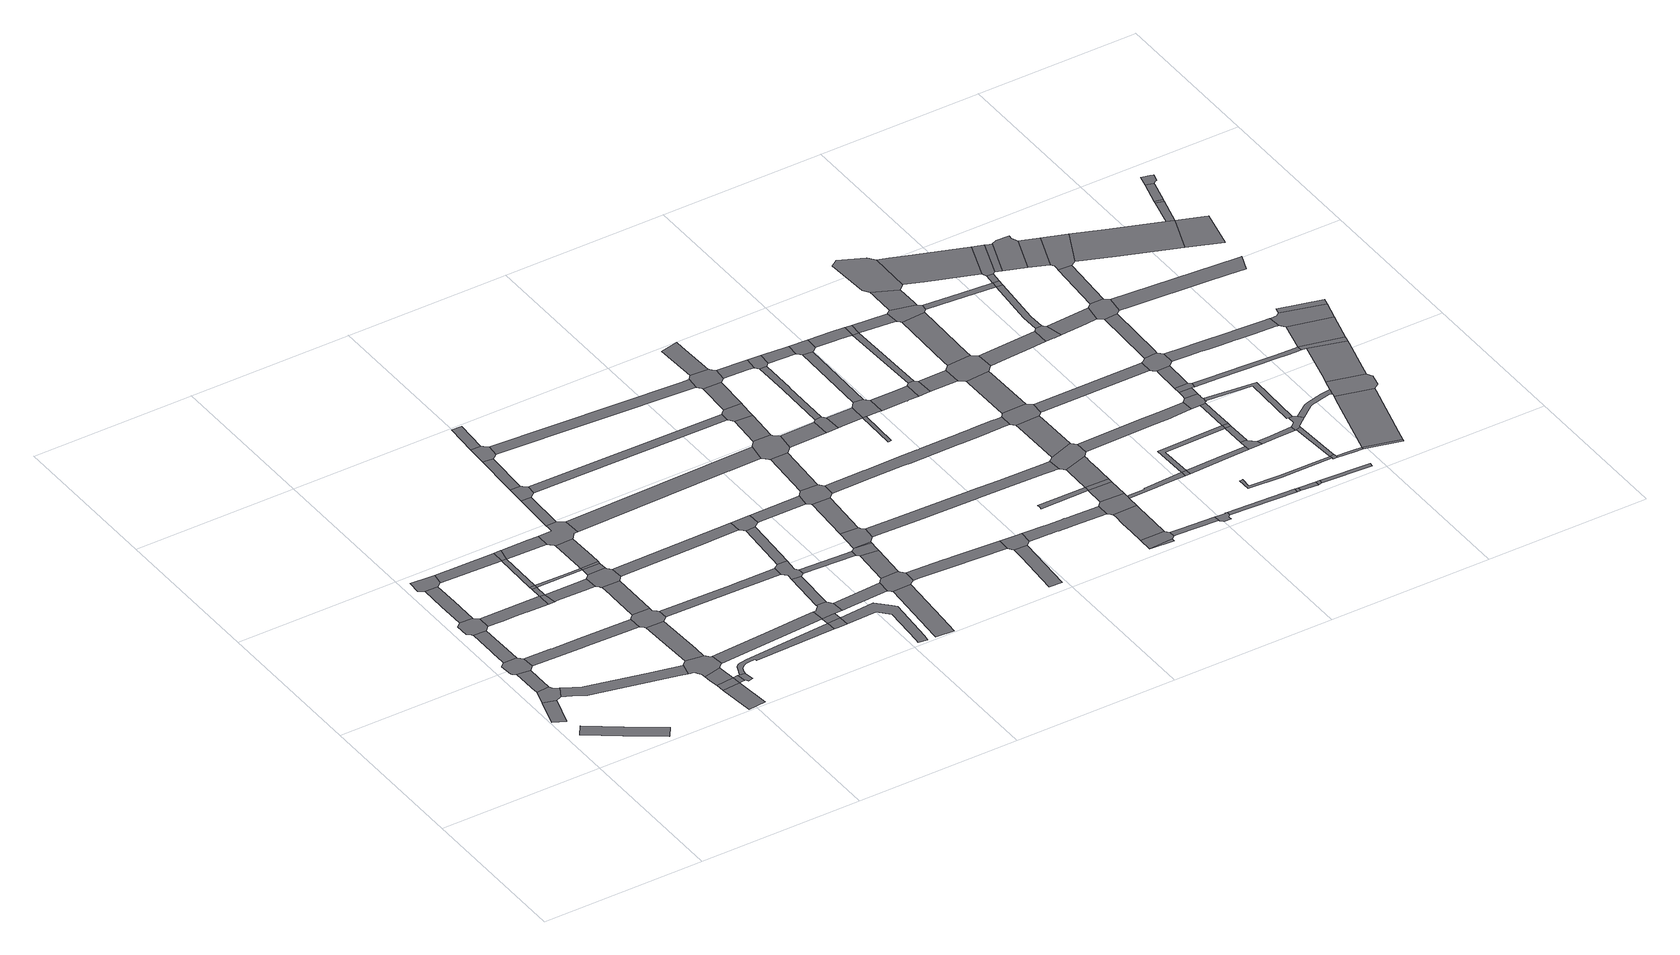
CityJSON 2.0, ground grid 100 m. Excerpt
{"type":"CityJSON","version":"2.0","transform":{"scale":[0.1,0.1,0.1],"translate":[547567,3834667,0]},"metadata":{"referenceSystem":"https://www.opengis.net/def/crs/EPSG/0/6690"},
"CityObjects":{
"road1":{"type":"Road","attributes":{"RoadStructureAttribute.sectionType":"1"},"geometry":[{"type":"MultiSurface","lod":"1","boundaries":[[[0,1,2,3]]]}]},
"road2":{"type":"Road","geometry":[{"type":"MultiSurface","lod":"1","boundaries":[[[4,5,6,0,3,7,8]]]}]},
"road3":{"type":"Road","attributes":{"RoadStructureAttribute.sectionType":"1"},"geometry":[{"type":"MultiSurface","lod":"1","boundaries":[[[9,10,11,12,13,14,15,16,17]]]}]},
"road4":{"type":"Road","attributes":{"RoadStructureAttribute.sectionType":"1"},"geometry":[{"type":"MultiSurface","lod":"1","boundaries":[[[18,19,20,6,5,21,22,23,24]]]}]},
"road5":{"type":"Road","geometry":[{"type":"MultiSurface","lod":"1","boundaries":[[[25,26,27,28,29,30,18,24,31,32,33]]]}]},
"road6":{"type":"Road","attributes":{"RoadStructureAttribute.sectionType":"1"},"geometry":[{"type":"MultiSurface","lod":"1","boundaries":[[[34,35,36,37,38,39,40,25,33,41,42,43]]]}]},
"road7":{"type":"Road","geometry":[{"type":"MultiSurface","lod":"1","boundaries":[[[44,45,46,47,34,43,48,49,50,51]]]}]},
"road8":{"type":"Road","attributes":{"RoadStructureAttribute.sectionType":"1"},"geometry":[{"type":"MultiSurface","lod":"1","boundaries":[[[52,53,44,51,54,55]]]}]},
"road9":{"type":"Road","geometry":[{"type":"MultiSurface","lod":"1","boundaries":[[[56,57,58,59,52,55,60,61,62,63]]]}]},
"road10":{"type":"Road","attributes":{"RoadStructureAttribute.sectionType":"1"},"geometry":[{"type":"MultiSurface","lod":"1","boundaries":[[[64,65,66,67,68,8,7,69,70,71,72,73,74,75,76]]]}]},
"road11":{"type":"Road","attributes":{"RoadStructureAttribute.sectionType":"1"},"geometry":[{"type":"MultiSurface","lod":"1","boundaries":[[[77,50,49,78,79,80,81,82,83]]]}]},
"road12":{"type":"Road","attributes":{"RoadStructureAttribute.sectionType":"1"},"geometry":[{"type":"MultiSurface","lod":"1","boundaries":[[[84,85,86,87,88,32,31,89,90,91,92,93,94]]]}]},
"road13":{"type":"Road","attributes":{"RoadStructureAttribute.sectionType":"1"},"geometry":[{"type":"MultiSurface","lod":"1","boundaries":[[[63,62,95,96]]]}]},
"road14":{"type":"Road","geometry":[{"type":"MultiSurface","lod":"1","boundaries":[[[83,82,97,98]]]}]},
"road15":{"type":"Road","attributes":{"RoadStructureAttribute.sectionType":"1"},"geometry":[{"type":"MultiSurface","lod":"1","boundaries":[[[99,100,101,102]]]}]},
"road16":{"type":"Road","attributes":{"RoadStructureAttribute.sectionType":"1"},"geometry":[{"type":"MultiSurface","lod":"1","boundaries":[[[103,83,98,104]]]}]},
"road17":{"type":"Road","geometry":[{"type":"MultiSurface","lod":"1","boundaries":[[[105,103,104,106]]]}]},
"road18":{"type":"Road","geometry":[{"type":"MultiSurface","lod":"1","boundaries":[[[107,108,100,99]]]}]},
"road19":{"type":"Road","attributes":{"RoadStructureAttribute.sectionType":"1"},"geometry":[{"type":"MultiSurface","lod":"1","boundaries":[[[109,110,111,108,107]]]}]},
"road20":{"type":"Road","geometry":[{"type":"MultiSurface","lod":"1","boundaries":[[[112,113,76,75,114,115,116,117,110,109,118,119,120,121,122,123,124]]]}]},
"road21":{"type":"Road","attributes":{"RoadStructureAttribute.sectionType":"1"},"geometry":[{"type":"MultiSurface","lod":"1","boundaries":[[[95,105,106,125,126]]]}]},
"road22":{"type":"Road","attributes":{"RoadStructureAttribute.sectionType":"1"},"geometry":[{"type":"MultiSurface","lod":"1","boundaries":[[[127,107,99,128,129]]]}]},
"road23":{"type":"Road","attributes":{"RoadStructureAttribute.sectionType":"1"},"geometry":[{"type":"MultiSurface","lod":"1","boundaries":[[[130,98,97,131,132,133,134]]]}]},
"road24":{"type":"Road","geometry":[{"type":"MultiSurface","lod":"1","boundaries":[[[135,136,96,95,126]]]}]},
"road25":{"type":"Road","geometry":[{"type":"MultiSurface","lod":"1","boundaries":[[[137,127,129,138,139,140,141,142,143,144]]]}]},
"road26":{"type":"Road","attributes":{"RoadStructureAttribute.sectionType":"1"},"geometry":[{"type":"MultiSurface","lod":"1","boundaries":[[[145,146,112,124,147,148]]]}]},
"road27":{"type":"Road","attributes":{"RoadStructureAttribute.sectionType":"1"},"geometry":[{"type":"MultiSurface","lod":"1","boundaries":[[[149,106,104,150,151,152]]]}]},
"road28":{"type":"Road","geometry":[{"type":"MultiSurface","lod":"1","boundaries":[[[153,154,155,94,93,156,157,145,148,158,159,160,161,162,163,164,165]]]}]},
"road29":{"type":"Road","attributes":{"RoadStructureAttribute.sectionType":"1"},"geometry":[{"type":"MultiSurface","lod":"1","boundaries":[[[166,167,135,126,168,169,170,171]]]}]},
"road30":{"type":"Road","attributes":{"RoadStructureAttribute.sectionType":"1"},"geometry":[{"type":"MultiSurface","lod":"1","boundaries":[[[172,173,174,153,165,175]]]}]},
"road31":{"type":"Road","geometry":[{"type":"MultiSurface","lod":"1","boundaries":[[[176,177,178,179,180,134,133,181,182,172,175,183,184,185]]]}]},
"road32":{"type":"Road","attributes":{"RoadStructureAttribute.sectionType":"1"},"geometry":[{"type":"MultiSurface","lod":"1","boundaries":[[[151,186,178,177,187]]]}]},
"road33":{"type":"Road","geometry":[{"type":"MultiSurface","lod":"1","boundaries":[[[151,187,188,152]]]}]},
"road34":{"type":"Road","attributes":{"RoadStructureAttribute.sectionType":"1"},"geometry":[{"type":"MultiSurface","lod":"1","boundaries":[[[189,190,191,192,193,194,152,188]]]}]},
"road35":{"type":"Road","attributes":{"RoadStructureAttribute.sectionType":"1"},"geometry":[{"type":"MultiSurface","lod":"1","boundaries":[[[195,196,197,198,199,200,201,137,144,202,203,204,205,206,207,208,209,210]]]}]},
"road36":{"type":"Road","geometry":[{"type":"MultiSurface","lod":"1","boundaries":[[[211,212,213,171,170,214,215,191,190,216,217,218,219,220,221,222,223]]]}]},
"road37":{"type":"Road","attributes":{"RoadStructureAttribute.sectionType":"1"},"geometry":[{"type":"MultiSurface","lod":"1","boundaries":[[[224,225,226,121,120,227,228]]]}]},
"road38":{"type":"Road","attributes":{"RoadStructureAttribute.sectionType":"1"},"geometry":[{"type":"MultiSurface","lod":"1","boundaries":[[[229,211,223,230]]]}]},
"road39":{"type":"Road","attributes":{"RoadStructureAttribute.sectionType":"1"},"geometry":[{"type":"MultiSurface","lod":"1","boundaries":[[[231,232,233,161,160,234,235,236,237]]]}]},
"road40":{"type":"Road","geometry":[{"type":"MultiSurface","lod":"1","boundaries":[[[238,229,230,239,240,241,242,243,244,245]]]}]},
"road41":{"type":"Road","attributes":{"RoadStructureAttribute.sectionType":"1"},"geometry":[{"type":"MultiSurface","lod":"1","boundaries":[[[246,247,248,238,245,249]]]}]},
"road42":{"type":"Road","attributes":{"RoadStructureAttribute.sectionType":"1"},"geometry":[{"type":"MultiSurface","lod":"1","boundaries":[[[250,185,184,251,252,253]]]}]},
"road43":{"type":"Road","geometry":[{"type":"MultiSurface","lod":"1","boundaries":[[[254,246,249,255,256,257,258,259,260,261]]]}]},
"road44":{"type":"Road","attributes":{"RoadStructureAttribute.sectionType":"1"},"geometry":[{"type":"MultiSurface","lod":"1","boundaries":[[[262,254,261,263]]]}]},
"road45":{"type":"Road","geometry":[{"type":"MultiSurface","lod":"1","boundaries":[[[264,195,210,265,266]]]}]},
"road46":{"type":"Road","attributes":{"RoadStructureAttribute.sectionType":"1"},"geometry":[{"type":"MultiSurface","lod":"1","boundaries":[[[267,228,195,264]]]}]},
"road47":{"type":"Road","geometry":[{"type":"MultiSurface","lod":"1","boundaries":[[[268,269,270,271,224,228,267,272,273,274,275]]]}]},
"road48":{"type":"Road","attributes":{"RoadStructureAttribute.sectionType":"1"},"geometry":[{"type":"MultiSurface","lod":"1","boundaries":[[[276,268,275,277]]]}]},
"road49":{"type":"Road","attributes":{"RoadStructureAttribute.sectionType":"1"},"geometry":[{"type":"MultiSurface","lod":"1","boundaries":[[[278,279,280,281,282,264,266,283,284,285,286,287]]]}]},
"road50":{"type":"Road","geometry":[{"type":"MultiSurface","lod":"1","boundaries":[[[288,289,290,237,236,291,276,277,292,293,294,295]]]}]},
"road51":{"type":"Road","attributes":{"RoadStructureAttribute.sectionType":"1"},"geometry":[{"type":"MultiSurface","lod":"1","boundaries":[[[296,297,273,272,298,299]]]}]},
"road52":{"type":"Road","attributes":{"RoadStructureAttribute.sectionType":"1"},"geometry":[{"type":"MultiSurface","lod":"1","boundaries":[[[300,301,302,303,304,288,295]]]}]},
"road53":{"type":"Road","attributes":{"RoadStructureAttribute.sectionType":"1"},"geometry":[{"type":"MultiSurface","lod":"1","boundaries":[[[305,220,219,306,307,308]]]}]},
"road54":{"type":"Road","geometry":[{"type":"MultiSurface","lod":"1","boundaries":[[[309,250,253,310,311,302,301,312,313,314]]]}]},
"road55":{"type":"Road","attributes":{"RoadStructureAttribute.sectionType":"1"},"geometry":[{"type":"MultiSurface","lod":"1","boundaries":[[[315,316,317,318,319,320]]]}]},
"road56":{"type":"Road","attributes":{"RoadStructureAttribute.sectionType":"1"},"geometry":[{"type":"MultiSurface","lod":"1","boundaries":[[[321,293,292,322,323]]]}]},
"road57":{"type":"Road","attributes":{"RoadStructureAttribute.sectionType":"1"},"geometry":[{"type":"MultiSurface","lod":"1","boundaries":[[[242,241,324,325]]]}]},
"road58":{"type":"Road","geometry":[{"type":"MultiSurface","lod":"1","boundaries":[[[326,327,328,329,330,296,299,331,332,317,316,333,334,335]]]}]},
"road59":{"type":"Road","attributes":{"RoadStructureAttribute.sectionType":"1"},"geometry":[{"type":"MultiSurface","lod":"1","boundaries":[[[336,328,327,337]]]}]},
"road60":{"type":"Road","attributes":{"RoadStructureAttribute.sectionType":"1"},"geometry":[{"type":"MultiSurface","lod":"1","boundaries":[[[338,339,258,257,340,341,342]]]}]},
"road61":{"type":"Road","attributes":{"RoadStructureAttribute.sectionType":"1"},"geometry":[{"type":"MultiSurface","lod":"1","boundaries":[[[343,309,314,344,345,346]]]}]},
"road62":{"type":"Road","geometry":[{"type":"MultiSurface","lod":"1","boundaries":[[[347,348,323,322,349,336,337,350,351]]]}]},
"road63":{"type":"Road","attributes":{"RoadStructureAttribute.sectionType":"1"},"geometry":[{"type":"MultiSurface","lod":"1","boundaries":[[[352,347,351]]]}]},
"road64":{"type":"Road","geometry":[{"type":"MultiSurface","lod":"1","boundaries":[[[353,347,352,354,355,356,357,358,359]]]}]},
"road65":{"type":"Road","attributes":{"RoadStructureAttribute.sectionType":"1"},"geometry":[{"type":"MultiSurface","lod":"1","boundaries":[[[360,353,359,361]]]}]},
"road66":{"type":"Road","geometry":[{"type":"MultiSurface","lod":"1","boundaries":[[[362,363,346,345,364,360,361,365,366,367,368,369,370,371,372]]]}]},
"road67":{"type":"Road","attributes":{"RoadStructureAttribute.sectionType":"1"},"geometry":[{"type":"MultiSurface","lod":"1","boundaries":[[[373,374,375,335,334,376,377,378,379]]]}]},
"road68":{"type":"Road","attributes":{"RoadStructureAttribute.sectionType":"1"},"geometry":[{"type":"MultiSurface","lod":"1","boundaries":[[[380,381,362,372]]]}]},
"road69":{"type":"Road","geometry":[{"type":"MultiSurface","lod":"1","boundaries":[[[382,383,384,305,308,385,386,381,380,387,388,389,390,391]]]}]},
"road70":{"type":"Road","attributes":{"RoadStructureAttribute.sectionType":"1"},"geometry":[{"type":"MultiSurface","lod":"1","boundaries":[[[392,382,391,393]]]}]},
"road71":{"type":"Road","attributes":{"RoadStructureAttribute.sectionType":"1"},"geometry":[{"type":"MultiSurface","lod":"1","boundaries":[[[394,395,396,397,398]]]}]},
"road72":{"type":"Road","geometry":[{"type":"MultiSurface","lod":"1","boundaries":[[[399,400,401,325,324,402,403,392,393,404,405,406]]]}]},
"road73":{"type":"Road","attributes":{"RoadStructureAttribute.sectionType":"1"},"geometry":[{"type":"MultiSurface","lod":"1","boundaries":[[[407,399,406,408]]]}]},
"road74":{"type":"Road","geometry":[{"type":"MultiSurface","lod":"1","boundaries":[[[409,379,378,394,398,410,411,412]]]}]},
"road75":{"type":"Road","attributes":{"RoadStructureAttribute.sectionType":"1"},"geometry":[{"type":"MultiSurface","lod":"1","boundaries":[[[413,388,387,414]]]}]},
"road76":{"type":"Road","geometry":[{"type":"MultiSurface","lod":"1","boundaries":[[[415,416,342,341,417,407,408,418,419,420,421,422,423]]]}]},
"road77":{"type":"Road","attributes":{"RoadStructureAttribute.sectionType":"1"},"geometry":[{"type":"MultiSurface","lod":"1","boundaries":[[[424,425,426,427,428,429,356,355,430,431,432,433,434,435,436,437,438,439]]]}]},
"road78":{"type":"Road","attributes":{"RoadStructureAttribute.sectionType":"1"},"geometry":[{"type":"MultiSurface","lod":"1","boundaries":[[[440,441,442,415,423]]]}]},
"road79":{"type":"Road","geometry":[{"type":"MultiSurface","lod":"1","boundaries":[[[443,444,413,414,445,446]]]}]},
"road80":{"type":"Road","attributes":{"RoadStructureAttribute.sectionType":"1"},"geometry":[{"type":"MultiSurface","lod":"1","boundaries":[[[420,419,447,448,449]]]}]},
"road81":{"type":"Road","attributes":{"RoadStructureAttribute.sectionType":"1"},"geometry":[{"type":"MultiSurface","lod":"1","boundaries":[[[450,451,452,444,443,453,454,455]]]}]},
"road82":{"type":"Road","attributes":{"RoadStructureAttribute.sectionType":"1"},"geometry":[{"type":"MultiSurface","lod":"1","boundaries":[[[456,457,458,459,460,461,462,463,464,465,466,467,468,469,470,471,369,368,472,473,474,475,476,477,478,479,480,481,482,483]]]}]},
"road83":{"type":"Road","attributes":{"RoadStructureAttribute.sectionType":"1"},"geometry":[{"type":"MultiSurface","lod":"1","boundaries":[[[446,445,484,485,486]]]}]},
"road84":{"type":"Road","attributes":{"RoadStructureAttribute.sectionType":"1"},"geometry":[{"type":"MultiSurface","lod":"1","boundaries":[[[487,488,489,490,491,492,493,494,412,411,495,496,497,498,499,500,501,502,503,504,505]]]}]},
"road85":{"type":"Road","attributes":{"RoadStructureAttribute.sectionType":"1"},"geometry":[{"type":"MultiSurface","lod":"1","boundaries":[[[506,507,508,509,485]]]}]},
"road86":{"type":"Road","geometry":[{"type":"MultiSurface","lod":"1","boundaries":[[[449,448,450,455,510,511,512]]]}]},
"road87":{"type":"Road","geometry":[{"type":"MultiSurface","lod":"1","boundaries":[[[513,514,515,486,485,509,516,517,518,519,520,521,522,523]]]}]},
"road88":{"type":"Road","attributes":{"RoadStructureAttribute.sectionType":"1"},"geometry":[{"type":"MultiSurface","lod":"1","boundaries":[[[524,525,526,527,528,529]]]}]},
"road89":{"type":"Road","attributes":{"RoadStructureAttribute.sectionType":"1"},"geometry":[{"type":"MultiSurface","lod":"1","boundaries":[[[530,531,512,511,532,533]]]}]},
"road90":{"type":"Road","attributes":{"RoadStructureAttribute.sectionType":"1"},"geometry":[{"type":"MultiSurface","lod":"1","boundaries":[[[534,535,536,537]]]}]},
"road91":{"type":"Road","attributes":{"RoadStructureAttribute.sectionType":"1"},"geometry":[{"type":"MultiSurface","lod":"1","boundaries":[[[538,513,523,539]]]}]},
"road92":{"type":"Road","geometry":[{"type":"MultiSurface","lod":"1","boundaries":[[[540,541,535,534,542,543,544,545,546,547]]]}]},
"road93":{"type":"Road","attributes":{"RoadStructureAttribute.sectionType":"1"},"geometry":[{"type":"MultiSurface","lod":"1","boundaries":[[[548,549,550,551,552,553,554,540,547]]]}]},
"road94":{"type":"Road","attributes":{"RoadStructureAttribute.sectionType":"1"},"geometry":[{"type":"MultiSurface","lod":"1","boundaries":[[[555,556,520,519,557,558,559,560]]]}]},
"road95":{"type":"Road","geometry":[{"type":"MultiSurface","lod":"1","boundaries":[[[533,532,561,538,539,562,563,564]]]}]},
"road96":{"type":"Road","geometry":[{"type":"MultiSurface","lod":"1","boundaries":[[[565,566,505,504,567,551,550,568,569,570,571]]]}]},
"road97":{"type":"Road","attributes":{"RoadStructureAttribute.sectionType":"1"},"geometry":[{"type":"MultiSurface","lod":"1","boundaries":[[[528,572,565,571,573]]]}]},
"road98":{"type":"Road","geometry":[{"type":"MultiSurface","lod":"1","boundaries":[[[529,528,573,574]]]}]},
"road99":{"type":"Road","attributes":{"RoadStructureAttribute.sectionType":"1"},"geometry":[{"type":"MultiSurface","lod":"1","boundaries":[[[575,576,577,578,579,580,581,582,583,584,585,529,574]]]}]},
"road100":{"type":"Road","geometry":[{"type":"MultiSurface","lod":"1","boundaries":[[[586,587,588,555,560,589,590,591,592]]]}]},
"road101":{"type":"Road","attributes":{"RoadStructureAttribute.sectionType":"1"},"geometry":[{"type":"MultiSurface","lod":"1","boundaries":[[[593,594,544,543,595,596,597]]]}]},
"road102":{"type":"Road","attributes":{"RoadStructureAttribute.sectionType":"1"},"geometry":[{"type":"MultiSurface","lod":"1","boundaries":[[[598,564,563,599,600,601,602,603]]]}]},
"road103":{"type":"Road","geometry":[{"type":"MultiSurface","lod":"1","boundaries":[[[604,605,439,438,606,582,581,607,608]]]}]},
"road104":{"type":"Road","attributes":{"RoadStructureAttribute.sectionType":"1"},"geometry":[{"type":"MultiSurface","lod":"1","boundaries":[[[609,587,586,610]]]}]},
"road105":{"type":"Road","attributes":{"RoadStructureAttribute.sectionType":"1"},"geometry":[{"type":"MultiSurface","lod":"1","boundaries":[[[611,612,613,614,605,604]]]}]},
"road106":{"type":"Road","attributes":{"RoadStructureAttribute.sectionType":"1"},"geometry":[{"type":"MultiSurface","lod":"1","boundaries":[[[615,592,591,616]]]}]},
"road107":{"type":"Road","attributes":{"RoadStructureAttribute.sectionType":"1"},"geometry":[{"type":"MultiSurface","lod":"1","boundaries":[[[617,618,619,620,621,569,568,622,623,624]]]}]},
"road108":{"type":"Road","geometry":[{"type":"MultiSurface","lod":"1","boundaries":[[[625,626,627,597,596,628,629,630,631,632,633,634,635]]]}]},
"road109":{"type":"Road","geometry":[{"type":"MultiSurface","lod":"1","boundaries":[[[603,602,609,610,636]]]}]},
"road110":{"type":"Road","geometry":[{"type":"MultiSurface","lod":"1","boundaries":[[[637,638,483,482,639,613,612,640,641,642,643]]]}]},
"road111":{"type":"Road","attributes":{"RoadStructureAttribute.sectionType":"1"},"geometry":[{"type":"MultiSurface","lod":"1","boundaries":[[[644,645,646,647,637,643]]]}]},
"road112":{"type":"Road","attributes":{"RoadStructureAttribute.sectionType":"1"},"geometry":[{"type":"MultiSurface","lod":"1","boundaries":[[[636,610,648,649,650]]]}]},
"road113":{"type":"Road","geometry":[{"type":"MultiSurface","lod":"1","boundaries":[[[651,652,653,654,615,616,655,656,646,645,657,658,659,660]]]}]},
"road114":{"type":"Road","geometry":[{"type":"MultiSurface","lod":"1","boundaries":[[[661,617,624,662]]]}]},
"road115":{"type":"Road","attributes":{"RoadStructureAttribute.sectionType":"1"},"geometry":[{"type":"MultiSurface","lod":"1","boundaries":[[[663,664,665,666,667,653,652]]]}]},
"road116":{"type":"Road","attributes":{"RoadStructureAttribute.sectionType":"1"},"geometry":[{"type":"MultiSurface","lod":"1","boundaries":[[[635,634,668,669]]]}]},
"road117":{"type":"Road","attributes":{"RoadStructureAttribute.sectionType":"1"},"geometry":[{"type":"MultiSurface","lod":"1","boundaries":[[[670,671,672,673,608,607,674,675,676,677,678]]]}]},
"road118":{"type":"Road","geometry":[{"type":"MultiSurface","lod":"1","boundaries":[[[679,680,681,650,649,682,666,665,683,684,685,686,687]]]}]},
"road119":{"type":"Road","attributes":{"RoadStructureAttribute.sectionType":"1"},"geometry":[{"type":"MultiSurface","lod":"1","boundaries":[[[688,689,690,691,679,687,692,693]]]}]},
"road120":{"type":"Road","attributes":{"RoadStructureAttribute.sectionType":"1"},"geometry":[{"type":"MultiSurface","lod":"1","boundaries":[[[694,695,696,661,662,697,698,699]]]}]},
"road121":{"type":"Road","attributes":{"RoadStructureAttribute.sectionType":"1"},"geometry":[{"type":"MultiSurface","lod":"1","boundaries":[[[700,701,617,661,702,703]]]}]},
"road122":{"type":"Road","attributes":{"RoadStructureAttribute.sectionType":"1"},"geometry":[{"type":"MultiSurface","lod":"1","boundaries":[[[704,660,659,705,706,707]]]}]},
"road123":{"type":"Road","attributes":{"RoadStructureAttribute.sectionType":"1"},"geometry":[{"type":"MultiSurface","lod":"1","boundaries":[[[708,709,641,640,710,711,712,713]]]}]},
"road124":{"type":"Road","geometry":[{"type":"MultiSurface","lod":"1","boundaries":[[[714,715,716,717,688,693,718,719,720,721]]]}]},
"road125":{"type":"Road","geometry":[{"type":"MultiSurface","lod":"1","boundaries":[[[669,668,722,723]]]}]},
"road126":{"type":"Road","attributes":{"RoadStructureAttribute.sectionType":"1"},"geometry":[{"type":"MultiSurface","lod":"1","boundaries":[[[723,722,724,725]]]}]},
"road127":{"type":"Road","attributes":{"RoadStructureAttribute.sectionType":"1"},"geometry":[{"type":"MultiSurface","lod":"1","boundaries":[[[726,727,728,729,730,731,732,733,734]]]}]},
"road128":{"type":"Road","geometry":[{"type":"MultiSurface","lod":"1","boundaries":[[[725,724,735,736]]]}]},
"road129":{"type":"Road","geometry":[{"type":"MultiSurface","lod":"1","boundaries":[[[737,694,699,738,739,740,741,742]]]}]},
"road130":{"type":"Road","attributes":{"RoadStructureAttribute.sectionType":"1"},"geometry":[{"type":"MultiSurface","lod":"1","boundaries":[[[743,685,684,744,745,746]]]}]},
"road131":{"type":"Road","attributes":{"RoadStructureAttribute.sectionType":"1"},"geometry":[{"type":"MultiSurface","lod":"1","boundaries":[[[703,737,742,747]]]}]},
"road132":{"type":"Road","geometry":[{"type":"MultiSurface","lod":"1","boundaries":[[[700,703,747,748]]]}]},
"road133":{"type":"Road","geometry":[{"type":"MultiSurface","lod":"1","boundaries":[[[749,750,751,752,704,707,753,754,755,756]]]}]},
"road134":{"type":"Road","attributes":{"RoadStructureAttribute.sectionType":"1"},"geometry":[{"type":"MultiSurface","lod":"1","boundaries":[[[757,758,700,748,759,760]]]}]},
"road135":{"type":"Road","geometry":[{"type":"MultiSurface","lod":"1","boundaries":[[[761,670,678,757,760,762,763,764,765,766,767,768,769,770]]]}]},
"road136":{"type":"Road","attributes":{"RoadStructureAttribute.sectionType":"1"},"geometry":[{"type":"MultiSurface","lod":"1","boundaries":[[[736,735,771,772]]]}]},
"road137":{"type":"Road","attributes":{"RoadStructureAttribute.sectionType":"1"},"geometry":[{"type":"MultiSurface","lod":"1","boundaries":[[[773,774,761,770,775,776,777]]]}]},
"road138":{"type":"Road","attributes":{"RoadStructureAttribute.sectionType":"1"},"geometry":[{"type":"MultiSurface","lod":"1","boundaries":[[[778,779,780,781,739,738,782,783]]]}]},
"road139":{"type":"Road","attributes":{"RoadStructureAttribute.sectionType":"1"},"geometry":[{"type":"MultiSurface","lod":"1","boundaries":[[[745,784,751,750,785,786]]]}]},
"road140":{"type":"Road","attributes":{"RoadStructureAttribute.sectionType":"1"},"geometry":[{"type":"MultiSurface","lod":"1","boundaries":[[[787,788,720,719,789,790,791,792]]]}]},
"road141":{"type":"Road","geometry":[{"type":"MultiSurface","lod":"1","boundaries":[[[793,773,777,794,795,796,797,798]]]}]},
"road142":{"type":"Road","attributes":{"RoadStructureAttribute.sectionType":"1"},"geometry":[{"type":"MultiSurface","lod":"1","boundaries":[[[799,800,801,802,803,804,793,798]]]}]},
"road143":{"type":"Road","geometry":[{"type":"MultiSurface","lod":"1","boundaries":[[[805,734,733,806,807,808]]]}]},
"road144":{"type":"Road","attributes":{"RoadStructureAttribute.sectionType":"1"},"geometry":[{"type":"MultiSurface","lod":"1","boundaries":[[[809,756,755,810,811,812]]]}]},
"road145":{"type":"Road","geometry":[{"type":"MultiSurface","lod":"1","boundaries":[[[746,745,786,813]]]}]},
"road146":{"type":"Road","attributes":{"RoadStructureAttribute.sectionType":"1"},"geometry":[{"type":"MultiSurface","lod":"1","boundaries":[[[814,815,816,817,818,734,805]]]}]},
"road147":{"type":"Road","geometry":[{"type":"MultiSurface","lod":"1","boundaries":[[[819,820,821,713,712,822,803,802,823,824]]]}]},
"road148":{"type":"Road","attributes":{"RoadStructureAttribute.sectionType":"1"},"geometry":[{"type":"MultiSurface","lod":"1","boundaries":[[[825,766,765,826,827,828,829]]]}]},
"road149":{"type":"Road","attributes":{"RoadStructureAttribute.sectionType":"1"},"geometry":[{"type":"MultiSurface","lod":"1","boundaries":[[[830,746,813,831]]]}]},
"road150":{"type":"Road","attributes":{"RoadStructureAttribute.sectionType":"1"},"geometry":[{"type":"MultiSurface","lod":"1","boundaries":[[[832,833,808,807,834,835,836,837]]]}]},
"road151":{"type":"Road","geometry":[{"type":"MultiSurface","lod":"1","boundaries":[[[828,838,839,840,778,783,817,816,841,842,843,844,845,846,829]]]}]},
"road152":{"type":"Road","attributes":{"RoadStructureAttribute.sectionType":"1"},"geometry":[{"type":"MultiSurface","lod":"1","boundaries":[[[847,848,849,850,820,819]]]}]},
"road153":{"type":"Road","geometry":[{"type":"MultiSurface","lod":"1","boundaries":[[[792,791,851,830,831,852,853,854,855]]]}]},
"road154":{"type":"Road","attributes":{"RoadStructureAttribute.sectionType":"1"},"geometry":[{"type":"MultiSurface","lod":"1","boundaries":[[[856,855,854,857,858]]]}]},
"road155":{"type":"Road","geometry":[{"type":"MultiSurface","lod":"1","boundaries":[[[859,860,861,809,812,862,863,864,849,848,865,866,867,868,869,870,871]]]}]},
"road156":{"type":"Road","geometry":[{"type":"MultiSurface","lod":"1","boundaries":[[[837,836,872,873]]]}]},
"road157":{"type":"Road","geometry":[{"type":"MultiSurface","lod":"1","boundaries":[[[874,858,857,875,876,877,878]]]}]},
"road158":{"type":"Road","attributes":{"RoadStructureAttribute.sectionType":"1"},"geometry":[{"type":"MultiSurface","lod":"1","boundaries":[[[879,880,881,882,883,884,885,886,887,888,844,843,889,890,891,892]]]}]},
"road159":{"type":"Road","attributes":{"RoadStructureAttribute.sectionType":"1"},"geometry":[{"type":"MultiSurface","lod":"1","boundaries":[[[893,859,871,894]]]}]},
"road160":{"type":"Road","attributes":{"RoadStructureAttribute.sectionType":"1"},"geometry":[{"type":"MultiSurface","lod":"1","boundaries":[[[895,896,897,898,899,900,796,795,901,902,903,904,905,906,907,908]]]}]},
"road161":{"type":"Road","attributes":{"RoadStructureAttribute.sectionType":"1"},"geometry":[{"type":"MultiSurface","lod":"1","boundaries":[[[876,875,909,910]]]}]},
"road162":{"type":"Road","attributes":{"RoadStructureAttribute.sectionType":"1"},"geometry":[{"type":"MultiSurface","lod":"1","boundaries":[[[911,912,913,837,873,914,915,916]]]}]},
"road163":{"type":"Road","attributes":{"RoadStructureAttribute.sectionType":"1"},"geometry":[{"type":"MultiSurface","lod":"1","boundaries":[[[917,918,919,920,921,922,824,823,923,924,925,926,927,928,929,930,931,932,933,934]]]}]},
"road164":{"type":"Road","geometry":[{"type":"MultiSurface","lod":"1","boundaries":[[[910,909,935,936,937,893,894,938,939,940,941]]]}]},
"road165":{"type":"Road","geometry":[{"type":"MultiSurface","lod":"1","boundaries":[[[942,879,892,943,944,911,916,945,946,947,948,949,950]]]}]},
"road166":{"type":"Road","attributes":{"RoadStructureAttribute.sectionType":"1"},"geometry":[{"type":"MultiSurface","lod":"1","boundaries":[[[951,868,867,952,953,954,955,956,957,958,959]]]}]},
"road167":{"type":"Road","attributes":{"RoadStructureAttribute.sectionType":"1"},"geometry":[{"type":"MultiSurface","lod":"1","boundaries":[[[960,961,942,950,962,963,964]]]}]},
"road168":{"type":"Road","geometry":[{"type":"MultiSurface","lod":"1","boundaries":[[[908,907,965,960,964,966,967]]]}]},
"road169":{"type":"Road","attributes":{"RoadStructureAttribute.sectionType":"1"},"geometry":[{"type":"MultiSurface","lod":"1","boundaries":[[[968,969,941,940,970,971,972,973]]]}]},
"road170":{"type":"Road","attributes":{"RoadStructureAttribute.sectionType":"1"},"geometry":[{"type":"MultiSurface","lod":"1","boundaries":[[[974,975,976,908,967,977]]]}]},
"road171":{"type":"Road","geometry":[{"type":"MultiSurface","lod":"1","boundaries":[[[978,979,980,981,934,933,982,974,977,983]]]}]},
"road172":{"type":"Road","attributes":{"RoadStructureAttribute.sectionType":"1"},"geometry":[{"type":"MultiSurface","lod":"1","boundaries":[[[984,985,978,983,986,987]]]}]},
"road173":{"type":"Road","geometry":[{"type":"MultiSurface","lod":"1","boundaries":[[[972,971,988,989]]]}]},
"road174":{"type":"Road","attributes":{"RoadStructureAttribute.sectionType":"1"},"geometry":[{"type":"MultiSurface","lod":"1","boundaries":[[[990,973,972,991]]]}]},
"road175":{"type":"Road","geometry":[{"type":"MultiSurface","lod":"1","boundaries":[[[992,990,991,993]]]}]},
"road176":{"type":"Road","attributes":{"RoadStructureAttribute.sectionType":"1"},"geometry":[{"type":"MultiSurface","lod":"1","boundaries":[[[994,992,993,995,996]]]}]},
"road177":{"type":"Road","geometry":[{"type":"MultiSurface","lod":"1","boundaries":[[[997,994,996,998,999,1000,1001,1002]]]}]}
},
"vertices":[
[63,660,0],[10,485,0],[82,448,0],[140,637,0],
[184,740,0],[172,762,0],[92,755,0],[176,653,0],[215,724,0],
[493,119,0],[311,243,0],[120,375,0],[73,308,0],[266,177,0],[286,164,0],[448,54,0],[471,38,0],[515,103,0],
[90,948,0],[92,811,0],[92,805,0],[172,778,0],[172,806,0],[172,812,0],[172,940,0],
[89,1075,0],[69,1059,0],[61,1052,0],[59,1051,0],[64,971,0],[70,965,0],[200,967,0],[197,1048,0],[170,1075,0],
[88,1371,0],[89,1370,0],[89,1306,0],[89,1256,0],[89,1196,0],[89,1167,0],[89,1139,0],[169,1167,0],[168,1244,0],[166,1366,0],
[87,1505,0],[59,1478,0],[60,1398,0],[81,1378,0],[177,1377,0],[196,1396,0],[195,1476,0],[169,1502,0],
[88,1843,0],[87,1683,0],[167,1683,0],[165,1840,0],
[189,1937,0],[60,1945,0],[55,1866,0],[86,1844,0],[166,1841,0],[192,1861,0],[197,1866,0],[209,1937,0],
[815,548,0],[676,580,0],[334,661,0],[324,664,0],[230,716,0],[231,625,0],[293,593,0],[304,587,0],[315,584,0],[520,536,0],[815,467,0],[860,457,0],[877,534,0],
[571,1474,0],[285,1395,0],[375,1393,0],[444,1392,0],[445,1392,0],[574,1390,0],[575,1474,0],
[810,1035,0],[545,1040,0],[372,1043,0],[367,1044,0],[357,1045,0],[365,964,0],[528,960,0],[543,960,0],[811,954,0],[869,953,0],[869,1034,0],
[579,1853,0],[580,1932,0],
[615,1389,0],[607,1471,0],
[1046,240,0],[935,229,0],[957,12,0],[1066,23,0],
[576,1550,0],[607,1549,0],
[576,1570,0],[607,1569,0],
[1041,295,0],[930,284,0],
[1030,412,0],[919,385,0],[924,340,0],
[909,562,0],[903,557,0],[874,453,0],[893,449,0],[912,424,0],[916,419,0],[1033,416,0],[1058,439,0],[1061,439,0],[1050,518,0],[1044,517,0],[1024,541,0],[1018,548,0],
[607,1572,0],[609,1853,0],
[1072,299,0],[1071,244,0],[1079,245,0],
[805,1470,0],[633,1390,0],[806,1389,0],[873,1389,0],[869,1469,0],
[625,1933,0],[602,1932,0],
[1083,300,0],[1086,243,0],[1091,238,0],[1094,232,0],[1096,228,0],[1125,233,0],[1119,271,0],[1116,296,0],
[898,927,0],[901,771,0],[1016,627,0],[1008,925,0],
[805,1568,0],[805,1551,0],[896,1551,0],[896,1567,0],
[899,1064,0],[893,1058,0],[888,1053,0],[891,933,0],[893,931,0],[1013,930,0],[1027,942,0],[1037,952,0],[1036,1012,0],[1026,1022,0],[1012,1036,0],[1009,1038,0],[1009,1064,0],
[801,1932,0],[630,1933,0],[614,1853,0],[802,1848,0],[863,1847,0],[864,1931,0],
[899,1359,0],[899,1283,0],[899,1264,0],[1008,1358,0],
[1012,1493,0],[1007,1499,0],[896,1495,0],[892,1491,0],[890,1489,0],[890,1369,0],[894,1365,0],[1013,1364,0],[1036,1388,0],[1033,1467,0],
[896,1539,0],[1007,1550,0],
[1008,1567,0],
[1008,1625,0],[1007,1813,0],[896,1810,0],[896,1582,0],[896,1579,0],[896,1569,0],
[1729,432,0],[1185,394,0],[1165,391,0],[1145,388,0],[1130,383,0],[1115,373,0],[1110,366,0],[1121,321,0],[1133,343,0],[1135,346,0],[1145,356,0],[1168,366,0],[1196,369,0],[1230,371,0],[1231,358,0],[1731,372,0],
[952,1988,0],[951,1965,0],[950,1931,0],[875,1834,0],[892,1815,0],[1011,1818,0],[1033,1846,0],[1037,1852,0],[1062,1852,0],[1059,1962,0],[1051,1967,0],[1018,1986,0],[1015,1988,0],
[1721,561,0],[1623,555,0],[1458,544,0],[1434,463,0],[1726,482,0],
[961,2248,0],[1024,2246,0],
[1573,1003,0],[1546,1004,0],[1490,1004,0],[1511,945,0],[1642,943,0],[1760,941,0],[1763,1001,0],
[965,2364,0],[1032,2253,0],[1045,2263,0],[1057,2273,0],[1061,2333,0],[1050,2343,0],[1036,2355,0],[1028,2362,0],
[980,2656,0],[967,2405,0],[966,2383,0],[1043,2649,0],
[1791,1475,0],[1608,1395,0],[1636,1396,0],[1792,1398,0],
[987,2782,0],[1052,2655,0],[1074,2671,0],[1076,2673,0],[1082,2750,0],[1080,2751,0],[1058,2771,0],[1049,2779,0],
[998,2988,0],[1060,2985,0],
[1814,438,0],[1761,373,0],[1816,374,0],
[1809,487,0],
[1768,603,0],[1767,590,0],[1755,578,0],[1739,562,0],[1859,490,0],[1854,569,0],[1836,589,0],[1827,599,0],
[1786,870,0],[1844,866,0],
[2099,36,0],[2102,64,0],[2125,359,0],[2104,382,0],[2034,455,0],[2002,379,0],[2063,316,0],[2043,51,0],[2041,26,0],[2098,20,0],
[1796,1027,0],[1785,1018,0],[1776,1011,0],[1789,910,0],[1864,882,0],[1865,923,0],[1849,943,0],[1855,1022,0],
[2161,590,0],[1937,575,0],[1942,495,0],[2157,508,0],
[1867,1182,0],[1879,1375,0],[1818,1369,0],[1800,1089,0],[1799,1076,0],
[2258,1986,0],[2027,1872,0],[2040,1872,0],[2241,1876,0],
[1911,1477,0],[1792,1397,0],[1809,1379,0],[1889,1382,0],[1910,1398,0],[1912,1399,0],
[2268,144,0],[2293,488,0],[2180,484,0],[2147,35,0],[2146,18,0],[2258,10,0],
[2086,913,0],[2188,867,0],[2190,908,0],
[2279,2264,0],[2283,2323,0],
[2305,615,0],[2300,620,0],[2190,618,0],[2184,612,0],[2183,611,0],[2174,490,0],[2176,489,0],[2296,491,0],[2324,511,0],[2327,590,0],
[2207,848,0],[2316,836,0],
[2283,2680,0],[2250,2682,0],[2279,2600,0],[2300,2599,0],[2309,2679,0],
[2223,1480,0],[2212,1401,0],[2218,1401,0],[2227,1480,0],
[2212,924,0],[2200,915,0],[2194,861,0],[2318,868,0],[2322,916,0],
[2323,927,0],
[2223,1073,0],[2334,939,0],[2353,958,0],[2361,1038,0],[2343,1058,0],[2338,1064,0],[2334,1068,0],
[2246,1378,0],[2358,1377,0],
[2257,1514,0],[2250,1506,0],[2242,1381,0],[2362,1381,0],[2381,1398,0],[2387,1404,0],[2389,1404,0],[2390,1481,0],[2389,1482,0],[2372,1505,0],[2367,1511,0],
[2639,574,0],[2567,578,0],[2563,578,0],[2363,510,0],[2558,498,0],[2900,478,0],[2904,559,0],
[2389,1840,0],[2279,1837,0],
[2289,2024,0],[2285,2019,0],[2262,1991,0],[2246,1871,0],[2274,1842,0],[2424,1876,0],[2437,1987,0],[2432,1992,0],[2405,2017,0],[2400,2022,0],
[2305,2232,0],[2416,2223,0],
[2924,449,0],[2919,369,0],[2900,69,0],[2981,64,0],[3005,445,0],
[2313,2352,0],[2289,2326,0],[2286,2323,0],[2283,2260,0],[2291,2249,0],[2418,2250,0],[2424,2328,0],[2425,2345,0],
[2324,2569,0],[2436,2563,0],
[3015,553,0],[3026,463,0],[3034,470,0],[3038,552,0],
[2657,1992,0],[2659,1880,0],
[2333,2709,0],[2325,2699,0],[2321,2574,0],[2440,2567,0],[2465,2591,0],[2474,2669,0],[2468,2675,0],[2447,2698,0],[2443,2702,0],
[3499,1013,0],[3493,1013,0],[3198,1019,0],[3020,1023,0],[3016,1023,0],[2526,1034,0],[2674,950,0],[2750,948,0],[3014,943,0],[3019,943,0],[3199,939,0],[3439,934,0],[3497,933,0],[3500,933,0],[3524,932,0],[3517,1012,0],
[2436,2948,0],[2434,2995,0],[2323,2971,0],
[2713,2013,0],[2674,2008,0],[2737,1882,0],[2733,1993,0],
[2614,2582,0],[2657,2579,0],[2662,2658,0],
[2677,2556,0],[2676,2327,0],[2676,2324,0],[2716,2324,0],[2716,2327,0],[2718,2555,0],
[3492,1489,0],[3461,1489,0],[3346,1489,0],[3301,1489,0],[3256,1488,0],[3226,1488,0],[3193,1487,0],[3010,1487,0],[3002,1487,0],[2991,1487,0],[2981,1486,0],[2977,1486,0],[2896,1488,0],[2872,1487,0],[2647,1485,0],[2645,1485,0],[2551,1405,0],[2647,1405,0],[2845,1406,0],[2884,1405,0],[3194,1406,0],[3221,1407,0],[3253,1407,0],[3322,1407,0],[3462,1410,0],[3494,1410,0],[3520,1409,0],[3520,1489,0],
[2758,1882,0],[2895,1884,0],[2899,1993,0],
[3316,540,0],[3302,541,0],[3282,541,0],[3220,542,0],[3219,542,0],[3203,542,0],[3154,545,0],[3086,549,0],[3087,468,0],[3162,465,0],[3165,465,0],[3204,463,0],[3217,462,0],[3218,462,0],[3244,461,0],[3263,460,0],[3313,459,0],[3514,451,0],[3516,533,0],
[2892,1630,0],[2902,1631,0],[2912,1631,0],[2917,1885,0],
[2738,2572,0],[2739,2573,0],[2744,2653,0],
[2927,2030,0],[2922,2023,0],[2915,2013,0],[2926,1885,0],[2927,1885,0],[2992,1885,0],[3015,1885,0],[3014,1996,0],[2997,2013,0],[2987,2022,0],[2986,2023,0],
[3249,717,0],[3248,699,0],[3246,682,0],[3247,682,0],[3546,682,0],[3547,715,0],
[2812,2649,0],[2792,2650,0],[2910,2564,0],[2915,2643,0],
[3684,72,0],[3535,65,0],[3534,61,0],[3684,51,0],
[2934,2535,0],[2995,2530,0],
[3536,154,0],[3536,149,0],[3688,75,0],[3705,91,0],[3707,131,0],[3705,131,0],[3694,143,0],[3685,153,0],
[3687,254,0],[3690,399,0],[3690,427,0],[3540,426,0],[3541,402,0],[3539,336,0],[3537,242,0],
[3249,1998,0],[3188,1996,0],[3165,1886,0],[3180,1886,0],[3189,1887,0],[3251,1888,0],
[2925,2546,0],[3005,2537,0],[3027,2556,0],[3032,2637,0],
[3545,561,0],[3537,553,0],[3532,434,0],[3692,506,0],[3693,528,0],[3693,537,0],[3693,557,0],
[3546,678,0],[3695,681,0],
[3695,713,0],
[3696,788,0],[3696,800,0],[3697,871,0],[3697,889,0],[3698,914,0],[3698,927,0],[3698,952,0],[3550,903,0],[3550,895,0],[3550,889,0],[3550,873,0],
[3305,2019,0],[3269,2017,0],[3267,2015,0],[3274,1888,0],[3302,1889,0],[3325,1889,0],[3323,2000,0],
[3778,126,0],[3734,129,0],[3731,90,0],[3983,76,0],[3981,115,0],
[3182,2628,0],[3148,2550,0],[3183,2549,0],[3251,2543,0],[3254,2543,0],[3257,2622,0],
[3698,1091,0],[3548,1038,0],[3530,925,0],[3726,982,0],[3723,1064,0],
[3255,2540,0],[3294,2538,0],
[3695,1358,0],[3694,1388,0],[3544,1386,0],[3545,1354,0],
[3500,2004,0],[3502,1892,0],
[4053,549,0],[4050,549,0],[3928,542,0],[3807,535,0],[3801,528,0],[3820,507,0],[3969,510,0],[4054,513,0],
[4050,117,0],[4049,111,0],[4021,113,0],[3987,72,0],[3996,62,0],[4003,54,0],[4045,52,0],[4046,77,0],[4049,80,0],[4060,87,0],[4061,116,0],
[3300,2619,0],
[3542,1516,0],[3542,1515,0],[3522,1409,0],[3717,1411,0],[3723,1491,0],[3712,1501,0],[3692,1517,0],
[3687,1843,0],[3686,1872,0],[3539,1862,0],[3539,1841,0],
[3516,2519,0],[3520,2518,0],[3516,2602,0],
[3713,2020,0],[3682,2046,0],[3531,2036,0],[3505,2009,0],[3506,1889,0],[3538,1863,0],[3687,1873,0],[3718,1904,0],[3721,1907,0],[3717,2017,0],
[4083,551,0],[4084,514,0],
[3682,2063,0],[3682,2074,0],[3689,2504,0],[3541,2493,0],[3532,2073,0],
[4475,67,0],[4477,95,0],
[4403,1074,0],[4268,1071,0],[4149,1070,0],[3724,1064,0],[3727,983,0],[4150,990,0],[4268,992,0],[4280,992,0],[4407,999,0],
[3543,2622,0],[3539,2619,0],[3523,2607,0],[3535,2500,0],[3689,2506,0],[3710,2524,0],[3712,2563,0],[3711,2563,0],[3691,2585,0],
[3545,2813,0],[3544,2780,0],[3544,2760,0],[3544,2694,0],[3691,2615,0],[3691,2746,0],
[4465,562,0],[4280,556,0],[4084,551,0],[4146,516,0],[4292,521,0],[4466,527,0],
[4465,784,0],[4048,777,0],[4078,750,0],[4465,756,0],
[4089,2040,0],[3825,1914,0],[3983,1925,0],[4088,1932,0],
[3734,1491,0],[3730,1491,0],[3722,1411,0],[3735,1412,0],[4410,1413,0],[4413,1492,0],
[3549,3152,0],[3524,3136,0],[3506,3125,0],[3519,2853,0],[3693,2748,0],[3727,2777,0],[3732,3043,0],[3699,3084,0],
[4497,67,0],[4498,94,0],
[4605,58,0],[4606,88,0],
[4478,242,0],[4288,252,0],[4290,317,0],[4281,317,0],[4272,317,0],[4273,235,0],[4476,222,0],[4796,222,0],[4795,240,0],
[4627,61,0],[4629,87,0],
[4465,604,0],[4552,530,0],[4543,563,0],[4540,566,0],[4503,603,0],[4502,604,0],
[3951,2543,0],[3879,2510,0],[4134,2489,0],[4138,2528,0],
[4500,757,0],
[4500,784,0],
[4152,2059,0],[4147,2062,0],[4108,2062,0],[4096,2049,0],[4134,1935,0],[4146,1935,0],[4189,1938,0],[4167,2046,0],
[4465,1002,0],[4465,956,0],[4499,899,0],[4500,1001,0],
[4431,1099,0],[4500,1013,0],[4510,1013,0],[4510,1014,0],[4510,1023,0],[4512,1046,0],[4510,1046,0],[4510,1071,0],[4510,1073,0],[4511,1097,0],
[4936,46,0],[4940,71,0],
[4434,1161,0],[4432,1124,0],[4512,1122,0],[4513,1159,0],[4513,1160,0],
[4766,573,0],[4690,570,0],[4631,567,0],[4550,563,0],[4677,534,0],[4767,538,0],
[4106,2174,0],[4145,2166,0],[4173,2486,0],
[3881,2988,0],[3799,3018,0],[3729,2778,0],[3837,2738,0],[4133,2631,0],[4218,2865,0],
[4436,1205,0],[4518,1160,0],[4531,1159,0],[4533,1191,0],[4525,1198,0],[4516,1205,0],
[4518,1244,0],[4518,1261,0],[4521,1376,0],[4522,1390,0],[4441,1385,0],[4441,1379,0],
[4821,245,0],[4797,211,0],[4822,210,0],[4827,226,0],
[4444,2064,0],[4248,1941,0],[4355,1947,0],[4427,1954,0],
[4177,2525,0],
[4820,260,0],[4810,471,0],[4807,549,0],[4777,538,0],[4794,258,0],
[4529,1526,0],[4447,1518,0],[4426,1502,0],[4422,1402,0],[4554,1417,0],[4555,1497,0],
[4832,1012,0],[4795,997,0],[4789,652,0],[4799,652,0],[4824,652,0],
[4145,2600,0],[4183,2595,0],
[4941,220,0],[4895,222,0],[4870,208,0],[4927,203,0],[4979,200,0],[4981,216,0],
[4799,600,0],[4785,589,0],[4770,577,0],[4806,558,0],[4811,562,0],[4871,610,0],[4845,635,0],[4844,636,0],[4826,650,0],
[4530,1549,0],[4541,1933,0],[4460,1929,0],[4449,1551,0],
[4146,2601,0],[4184,2595,0],[4200,2606,0],[4202,2607,0],[4286,2840,0],
[4314,2830,0],[4239,2593,0],[4327,2825,0],
[4473,2089,0],[4453,2072,0],[4451,2070,0],[4435,1949,0],[4436,1948,0],[4441,1945,0],[4560,1949,0],[4562,1950,0],[4568,1955,0],[4582,2064,0],[4576,2069,0],[4573,2072,0],[4556,2089,0],
[5199,143,0],[5203,157,0],
[4363,2843,0],[4371,2543,0],[4458,2776,0],[4440,2813,0],[4443,2835,0],
[5123,743,0],[5118,743,0],[5095,741,0],[5062,735,0],[5032,730,0],[5002,725,0],[4990,719,0],[4960,712,0],[4934,703,0],[4849,638,0],[4955,674,0],[4973,684,0],[5095,708,0],[5113,706,0],
[4496,2438,0],[4577,2433,0],
[5175,1159,0],[5131,1161,0],[5045,1164,0],[4868,1174,0],[4743,1180,0],[4627,1186,0],[4680,1153,0],[4826,1145,0],[4952,1139,0],[5017,1135,0],[5113,1130,0],[5172,1127,0],[5187,1127,0],[5187,1159,0],
[4485,2500,0],[4572,2733,0],
[5107,680,0],[5100,655,0],[4983,216,0],[5222,230,0],[5321,599,0],[5327,624,0],
[5160,1460,0],[5022,1468,0],[4914,1475,0],[4812,1481,0],[4746,1485,0],[4676,1490,0],[4653,1410,0],[4741,1406,0],[4744,1405,0],[4777,1403,0],[4849,1399,0],[4953,1393,0],[4957,1393,0],[5057,1387,0],[5196,1379,0],[5200,1378,0],[5207,1377,0],[5201,1458,0],
[4486,2498,0],[4499,2480,0],[4498,2459,0],[4597,2445,0],[4610,2452,0],[4611,2453,0],[4718,2678,0],
[5142,815,0],[5113,705,0],[5112,699,0],[5343,634,0],[5362,646,0],[5363,647,0],[5379,723,0],[5369,741,0],[5360,757,0],
[5365,2008,0],[4636,1950,0],[4754,1942,0],[4845,1937,0],[4931,1931,0],[5096,1919,0],[5234,1909,0],[5340,1901,0],[5382,2007,0],
[5222,1125,0],[5158,877,0],[5377,821,0],[5435,1040,0],[5441,1062,0],
[5211,1126,0],[5446,1083,0],[5450,1098,0],
[5196,2499,0],[4908,2607,0],[4820,2373,0],[5171,2239,0],[5260,2474,0],[5215,2492,0],
[5235,1347,0],[5189,1165,0],[5188,1163,0],[5497,1280,0],
[5269,1472,0],[5245,1456,0],[5236,1457,0],[5224,1457,0],[5217,1366,0],[5530,1401,0],
[5278,1509,0],[5273,1491,0],[5535,1422,0],[5541,1440,0],
[5375,2161,0],[5433,2409,0],
[5257,2661,0],[5306,2649,0],
[5261,2677,0],[5310,2664,0],
[5299,2827,0],[5347,2806,0],[5349,2814,0],
[5317,2898,0],[5358,2823,0],[5368,2828,0],[5374,2828,0],[5387,2880,0],[5368,2885,0]
]}
